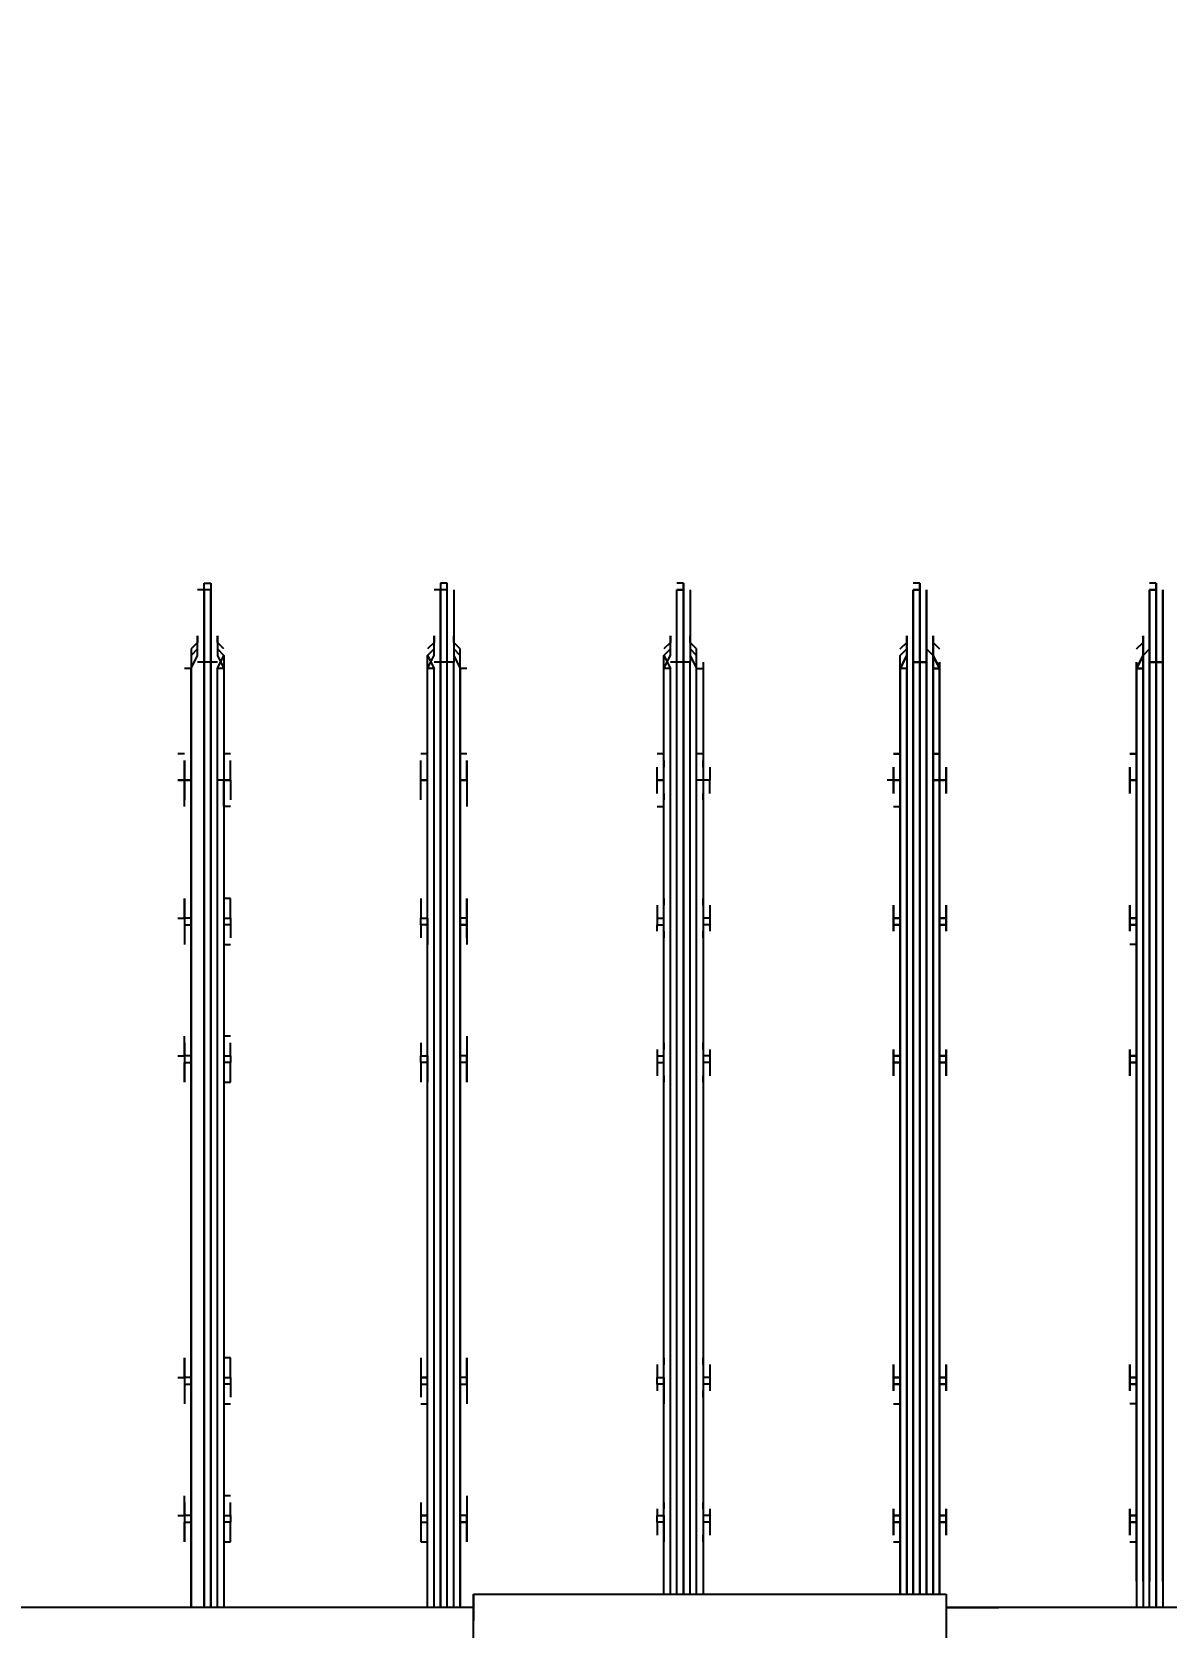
# Model space of a CAD drawing. Header units: metres. Extents: x 529751 to 530172, y 2673807 to 2674119.
# Drawn here: x 529985.702 to 529985.941, y 2673954.1431 to 2673954.4792 of the extents above; entities that cross this region are included whole.
import ezdxf

# ---------------------------------------------------------------- set-up
doc = ezdxf.new("R2010")
doc.units = ezdxf.units.M
doc.layers.add('IDT', color=7, linetype='Continuous')
doc.layers.add('MMS Block Numbering', color=7, linetype='Continuous')
doc.styles.add('Adani Regular', font='Adani Regular.ttf')

# ---------------------------------------------------------------- blocks, each defined once
blk = doc.blocks.new('IDT')
at = {"layer": 'IDT', "color": 0, "lineweight": 25}
for p, q in [((14.34065, 10.01299), (14.34065, 10.10843)), ((14.44023, 10.10843), (14.44023, 10.01299)), ((14.34065, 10.01299), (14.34065, 10.01852)), ((14.44023, 10.01299), (14.44023, 10.01852)), ((13.87591, 10.01575), (14.34065, 10.01575)), ((14.295, 9.81658), (14.295, 10.01575)), ((14.29639, 10.01575), (14.29639, 9.81658)), ((14.29639, 9.81658), (14.29639, 10.01575)), ((14.29777, 10.01575), (14.29777, 9.81658)), ((14.29915, 9.81796), (14.29915, 10.01575)), ((14.30054, 9.81796), (14.30054, 10.01575)), ((14.34065, 10.01575), (14.32958, 10.01575)), ((14.44023, 10.01299), (14.34065, 10.01299)), ((14.34203, 9.81796), (14.34203, 10.01299)), ((14.34203, 10.01299), (14.34203, 9.81796)), ((14.34341, 9.81796), (14.34341, 10.01299)), ((14.34341, 10.01299), (14.34341, 9.81796)), ((14.3448, 9.81658), (14.3448, 10.01299)), ((14.3448, 10.01299), (14.3448, 9.81658)), ((14.34618, 10.01299), (14.34618, 9.81658)), ((14.34618, 9.81658), (14.34618, 10.01299)), ((14.34618, 10.01299), (14.34618, 9.81658)), ((14.34618, 9.81658), (14.34618, 10.01299)), ((14.34756, 9.81658), (14.34756, 10.01299)), ((14.34756, 10.01299), (14.34756, 9.81658)), ((14.34895, 9.81796), (14.34895, 10.01299)), ((14.34895, 10.01299), (14.34895, 9.81796)), ((14.35033, 10.01299), (14.35033, 9.81796)), ((14.35033, 9.81796), (14.35033, 10.01299)), ((14.39182, 9.81796), (14.39182, 10.01299)), ((14.39321, 10.01299), (14.39321, 9.81796)), ((14.39459, 10.01299), (14.39459, 9.81658)), ((14.39597, 10.01299), (14.39597, 9.81658)), ((14.39597, 9.81658), (14.39597, 10.01299)), ((14.39736, 10.01299), (14.39736, 9.81658)), ((14.39874, 10.01299), (14.39874, 9.81796)), ((14.40012, 10.01299), (14.40012, 9.81796)), ((14.44023, 10.01575), (15.02116, 10.01575)), ((14.443, 9.81796), (14.443, 10.01575)), ((14.443, 10.01575), (14.443, 9.81796)), ((14.44438, 10.01575), (14.44438, 9.81658)), ((14.44577, 10.01575), (14.44577, 9.81658)), ((14.44715, 9.81658), (14.44715, 10.01575)), ((14.44715, 10.01575), (14.44715, 9.81658)), ((14.44853, 10.01575), (14.44853, 9.81796)), ((14.44992, 10.01575), (14.44992, 9.81796)), ((14.49279, 9.81796), (14.49279, 10.01575)), ((14.49418, 10.01575), (14.49418, 9.81796)), ((14.49556, 9.81658), (14.49556, 10.01575)), ((14.49556, 10.01575), (14.49556, 9.81658)), ((14.49694, 9.81658), (14.49694, 10.01575)), ((14.49694, 10.01575), (14.49694, 9.81658)), ((14.49971, 9.81796), (14.49971, 10.01575)), ((14.49971, 10.01575), (14.49971, 9.81796)), ((14.295, 10.01022), (14.295, 9.81658)), ((14.29639, 10.01022), (14.29639, 9.81658)), ((14.29639, 9.81658), (14.29639, 10.01022)), ((14.29777, 9.81658), (14.29777, 10.01022)), ((14.29915, 10.01022), (14.29915, 9.81796)), ((14.30054, 10.01022), (14.30054, 9.81796)), ((14.30192, 10.00192), (14.30054, 10.00192)), ((14.30054, 10.00192), (14.30054, 9.99777)), ((14.30054, 9.99639), (14.30054, 10.00192)), ((14.30054, 10.00192), (14.30054, 10.00054)), ((14.30054, 10.00054), (14.30054, 10.00192)), ((14.30192, 10.00054), (14.30192, 9.99777)), ((14.30192, 9.99777), (14.30192, 10.00054)), ((14.34065, 10.00054), (14.34065, 9.99777)), ((14.34065, 9.99777), (14.34065, 10.00054)), ((14.34203, 10.00054), (14.34203, 10.00192)), ((14.34203, 10.00192), (14.34203, 9.99777)), ((14.34203, 9.99777), (14.34203, 10.00192)), ((14.34203, 10.00192), (14.34203, 10.00054)), ((14.35171, 10.00192), (14.35033, 10.00192)), ((14.35033, 10.00192), (14.35033, 9.99777)), ((14.35033, 9.99639), (14.35033, 10.00192)), ((14.35033, 10.00192), (14.35033, 10.00054)), ((14.35033, 10.00054), (14.35033, 10.00192)), ((14.35171, 10.00054), (14.35171, 9.99777)), ((14.35171, 9.99777), (14.35171, 10.00054)), ((14.39044, 9.99777), (14.39044, 10.00054)), ((14.39182, 9.99777), (14.39182, 10.00192)), ((14.39182, 10.00192), (14.39182, 10.00054)), ((14.40012, 9.99777), (14.40012, 10.00192)), ((14.40012, 10.00192), (14.40012, 10.00054)), ((14.40151, 9.99777), (14.40151, 10.00054)), ((14.44162, 9.99777), (14.44162, 10.00192)), ((14.44162, 10.00192), (14.44162, 10.00054)), ((14.44162, 10.00054), (14.44162, 9.99777)), ((14.4513, 10.00192), (14.44992, 10.00192)), ((14.44992, 10.00192), (14.44992, 9.99777)), ((14.4513, 10.00054), (14.4513, 10.00192)), ((14.4513, 9.99777), (14.4513, 10.00054)), ((14.49279, 10.00192), (14.49141, 10.00192)), ((14.49141, 10.00192), (14.49141, 10.00054)), ((14.49141, 10.00054), (14.49141, 9.99777)), ((14.49279, 9.99639), (14.49279, 10.00192)), ((14.50109, 9.99777), (14.50109, 10.00192)), ((14.50109, 10.00192), (14.50109, 10.00054)), ((14.50109, 10.00054), (14.50109, 9.99777)), ((14.30054, 9.99777), (14.30054, 9.99639)), ((14.30192, 9.99777), (14.30054, 9.99777)), ((14.30054, 9.99777), (14.30192, 9.99777)), ((14.30192, 9.99639), (14.30054, 9.99639)), ((14.30054, 9.99639), (14.30054, 9.99224)), ((14.30054, 9.99224), (14.30054, 9.99639)), ((14.30054, 9.99639), (14.30192, 9.99639)), ((14.30054, 9.99639), (14.30192, 9.99639)), ((14.30192, 9.99639), (14.30054, 9.99639)), ((14.30192, 9.99639), (14.30192, 9.99777)), ((14.30192, 9.99777), (14.30192, 9.99639)), ((14.30192, 9.99639), (14.30192, 9.99501)), ((14.30192, 9.99501), (14.30192, 9.99639)), ((14.34203, 9.99777), (14.34065, 9.99777)), ((14.34065, 9.99777), (14.34065, 9.99639)), ((14.34065, 9.99639), (14.34065, 9.99777)), ((14.34065, 9.99777), (14.34203, 9.99777)), ((14.34203, 9.99639), (14.34065, 9.99639)), ((14.34065, 9.99639), (14.34065, 9.99501)), ((14.34065, 9.99501), (14.34065, 9.99639)), ((14.34065, 9.99639), (14.34203, 9.99639)), ((14.34203, 9.99639), (14.34203, 9.99777)), ((14.34203, 9.99777), (14.34203, 9.99639)), ((14.34203, 9.99639), (14.34203, 9.99224)), ((14.34203, 9.99224), (14.34203, 9.99639)), ((14.35033, 9.99777), (14.35033, 9.99639)), ((14.35171, 9.99777), (14.35033, 9.99777)), ((14.35033, 9.99777), (14.35171, 9.99777)), ((14.35171, 9.99639), (14.35033, 9.99639)), ((14.35033, 9.99639), (14.35033, 9.99224)), ((14.35033, 9.99224), (14.35033, 9.99639)), ((14.35033, 9.99639), (14.35171, 9.99639)), ((14.35033, 9.99639), (14.35171, 9.99639)), ((14.35171, 9.99639), (14.35033, 9.99639)), ((14.35171, 9.99639), (14.35171, 9.99777)), ((14.35171, 9.99777), (14.35171, 9.99639)), ((14.35171, 9.99639), (14.35171, 9.99501)), ((14.35171, 9.99501), (14.35171, 9.99639)), ((14.39044, 9.99639), (14.39044, 9.99777)), ((14.39044, 9.99777), (14.39182, 9.99777)), ((14.39044, 9.99501), (14.39044, 9.99639)), ((14.39044, 9.99639), (14.39182, 9.99639)), ((14.39182, 9.99639), (14.39182, 9.99777)), ((14.39182, 9.99224), (14.39182, 9.99639)), ((14.40012, 9.99777), (14.40151, 9.99777)), ((14.40012, 9.99639), (14.40012, 9.99777)), ((14.40151, 9.99639), (14.40012, 9.99639)), ((14.40012, 9.99639), (14.40012, 9.99224)), ((14.40151, 9.99639), (14.40012, 9.99639)), ((14.40151, 9.99777), (14.40151, 9.99639)), ((14.40151, 9.99501), (14.40151, 9.99639)), ((14.44162, 9.99639), (14.44162, 9.99777)), ((14.44162, 9.99777), (14.443, 9.99777)), ((14.443, 9.99777), (14.44162, 9.99777)), ((14.44162, 9.99777), (14.44162, 9.99639)), ((14.44162, 9.99224), (14.44162, 9.99639)), ((14.44162, 9.99639), (14.443, 9.99639)), ((14.44162, 9.99501), (14.44162, 9.99639)), ((14.44992, 9.99777), (14.44992, 9.99639)), ((14.4513, 9.99777), (14.44992, 9.99777)), ((14.4513, 9.99639), (14.44992, 9.99639)), ((14.44992, 9.99639), (14.44992, 9.99224)), ((14.44992, 9.99639), (14.4513, 9.99639)), ((14.4513, 9.99639), (14.4513, 9.99777)), ((14.4513, 9.99501), (14.4513, 9.99639)), ((14.49141, 9.99639), (14.49141, 9.99777)), ((14.49141, 9.99777), (14.49279, 9.99777)), ((14.49279, 9.99639), (14.49141, 9.99639)), ((14.49141, 9.99639), (14.49141, 9.99501)), ((14.49279, 9.99224), (14.49279, 9.99639)), ((14.50109, 9.99777), (14.49971, 9.99777)), ((14.49971, 9.99639), (14.50109, 9.99639)), ((14.50109, 9.99639), (14.50109, 9.99777)), ((14.50109, 9.99639), (14.50109, 9.99777)), ((14.50109, 9.99639), (14.50109, 9.99224)), ((14.50109, 9.99501), (14.50109, 9.99639)), ((14.50248, 9.99639), (14.50109, 9.99639)), ((14.30054, 9.99501), (14.30054, 9.99362)), ((14.30054, 9.99362), (14.30054, 9.99501)), ((14.34203, 9.99362), (14.34203, 9.99501)), ((14.34203, 9.99501), (14.34203, 9.99362)), ((14.35033, 9.99501), (14.35033, 9.99362)), ((14.35033, 9.99362), (14.35033, 9.99501)), ((14.39182, 9.99501), (14.39182, 9.99362)), ((14.40012, 9.99362), (14.40012, 9.99501)), ((14.44162, 9.99362), (14.44162, 9.99501)), ((14.4513, 9.99362), (14.4513, 9.99501)), ((14.49141, 9.99501), (14.49141, 9.99362)), ((14.50109, 9.99362), (14.50109, 9.99501)), ((14.49141, 9.99224), (14.49279, 9.99224)), ((14.30054, 9.96873), (14.30054, 9.97288)), ((14.30054, 9.97288), (14.30054, 9.96873)), ((14.30054, 9.97288), (14.30192, 9.97288)), ((14.34203, 9.96734), (14.34203, 9.97288)), ((14.34203, 9.97288), (14.34203, 9.96734)), ((14.35171, 9.97288), (14.35033, 9.97288)), ((14.35033, 9.97288), (14.35033, 9.96873)), ((14.35033, 9.96873), (14.35033, 9.97288)), ((14.39182, 9.96873), (14.39182, 9.97288)), ((14.40012, 9.96873), (14.40012, 9.97288)), ((14.44162, 9.96873), (14.44162, 9.97288)), ((14.4513, 9.97288), (14.44992, 9.97288)), ((14.44992, 9.97288), (14.44992, 9.96873)), ((14.49279, 9.97288), (14.49141, 9.97288)), ((14.49279, 9.96734), (14.49279, 9.97288)), ((14.50109, 9.96873), (14.50109, 9.97288)), ((14.30054, 9.97149), (14.30054, 9.97011)), ((14.30054, 9.97011), (14.30054, 9.97149)), ((14.30192, 9.97011), (14.30192, 9.96873)), ((14.30192, 9.96873), (14.30192, 9.97011)), ((14.34065, 9.97011), (14.34065, 9.96873)), ((14.34065, 9.96873), (14.34065, 9.97011)), ((14.34203, 9.97011), (14.34203, 9.97149)), ((14.34203, 9.97149), (14.34203, 9.97011)), ((14.35033, 9.97149), (14.35033, 9.97011)), ((14.35033, 9.97011), (14.35033, 9.97149)), ((14.35171, 9.97011), (14.35171, 9.96873)), ((14.35171, 9.96873), (14.35171, 9.97011)), ((14.39044, 9.96873), (14.39044, 9.97011)), ((14.39182, 9.97149), (14.39182, 9.97011)), ((14.40012, 9.97011), (14.40012, 9.97149)), ((14.40151, 9.96873), (14.40151, 9.97011)), ((14.44162, 9.97011), (14.44162, 9.97149)), ((14.44162, 9.96873), (14.44162, 9.97011)), ((14.4513, 9.97011), (14.4513, 9.97149)), ((14.4513, 9.96873), (14.4513, 9.97011)), ((14.49141, 9.97011), (14.49141, 9.97149)), ((14.49141, 9.96873), (14.49141, 9.97011)), ((14.50109, 9.97011), (14.50109, 9.97149)), ((14.50109, 9.96873), (14.50109, 9.97011)), ((14.30054, 9.96873), (14.30192, 9.96873)), ((14.30054, 9.96734), (14.30054, 9.96873)), ((14.30054, 9.96873), (14.30054, 9.96734)), ((14.30192, 9.96873), (14.30054, 9.96873)), ((14.30192, 9.96734), (14.30054, 9.96734)), ((14.30054, 9.96734), (14.30054, 9.96319)), ((14.30054, 9.96319), (14.30054, 9.96734)), ((14.30054, 9.96734), (14.30192, 9.96734)), ((14.30192, 9.96734), (14.30054, 9.96734)), ((14.30054, 9.96734), (14.30192, 9.96734)), ((14.30192, 9.96873), (14.30192, 9.96734)), ((14.30192, 9.96734), (14.30192, 9.96873)), ((14.30192, 9.96734), (14.30192, 9.96458)), ((14.30192, 9.96458), (14.30192, 9.96734)), ((14.34203, 9.96873), (14.34065, 9.96873)), ((14.34065, 9.96873), (14.34065, 9.96734)), ((14.34065, 9.96734), (14.34065, 9.96873)), ((14.34065, 9.96873), (14.34203, 9.96873)), ((14.34203, 9.96734), (14.34065, 9.96734)), ((14.34065, 9.96734), (14.34065, 9.96458)), ((14.34065, 9.96458), (14.34065, 9.96734)), ((14.34065, 9.96734), (14.34203, 9.96734)), ((14.34203, 9.96734), (14.34203, 9.96319)), ((14.34203, 9.96319), (14.34203, 9.96734)), ((14.35033, 9.96873), (14.35033, 9.96734)), ((14.35171, 9.96873), (14.35033, 9.96873)), ((14.35033, 9.96734), (14.35033, 9.96873)), ((14.35033, 9.96873), (14.35171, 9.96873)), ((14.35033, 9.96319), (14.35033, 9.96734)), ((14.35033, 9.96734), (14.35171, 9.96734)), ((14.35171, 9.96734), (14.35033, 9.96734)), ((14.35033, 9.96734), (14.35033, 9.96319)), ((14.35033, 9.96734), (14.35171, 9.96734)), ((14.35171, 9.96734), (14.35171, 9.96873)), ((14.35171, 9.96873), (14.35171, 9.96734)), ((14.35171, 9.96734), (14.35171, 9.96458)), ((14.35171, 9.96458), (14.35171, 9.96734)), ((14.39044, 9.96734), (14.39044, 9.96873)), ((14.39044, 9.96873), (14.39182, 9.96873)), ((14.39044, 9.96458), (14.39044, 9.96734)), ((14.39044, 9.96734), (14.39182, 9.96734)), ((14.39182, 9.96734), (14.39182, 9.96873)), ((14.39182, 9.96319), (14.39182, 9.96734)), ((14.40012, 9.96873), (14.40151, 9.96873)), ((14.40012, 9.96734), (14.40012, 9.96873)), ((14.40151, 9.96734), (14.40012, 9.96734)), ((14.40012, 9.96734), (14.40012, 9.96319)), ((14.40151, 9.96734), (14.40012, 9.96734)), ((14.40151, 9.96873), (14.40151, 9.96734)), ((14.40151, 9.96458), (14.40151, 9.96734)), ((14.443, 9.96873), (14.44162, 9.96873)), ((14.44162, 9.96873), (14.44162, 9.96734)), ((14.44162, 9.96734), (14.44162, 9.96873)), ((14.44162, 9.96734), (14.44162, 9.96458)), ((14.44162, 9.96319), (14.44162, 9.96734)), ((14.44162, 9.96734), (14.443, 9.96734)), ((14.44992, 9.96873), (14.44992, 9.96734)), ((14.4513, 9.96873), (14.44992, 9.96873)), ((14.4513, 9.96734), (14.44992, 9.96734)), ((14.44992, 9.96734), (14.44992, 9.96319)), ((14.44992, 9.96734), (14.4513, 9.96734)), ((14.4513, 9.96734), (14.4513, 9.96873)), ((14.4513, 9.96458), (14.4513, 9.96734)), ((14.49141, 9.96734), (14.49141, 9.96873)), ((14.49141, 9.96873), (14.49279, 9.96873)), ((14.49279, 9.96734), (14.49141, 9.96734)), ((14.49141, 9.96734), (14.49141, 9.96458)), ((14.49279, 9.96319), (14.49279, 9.96734)), ((14.50109, 9.96873), (14.49971, 9.96873)), ((14.49971, 9.96734), (14.50109, 9.96734)), ((14.50109, 9.96734), (14.50109, 9.96873)), ((14.50109, 9.96734), (14.50109, 9.96873)), ((14.50109, 9.96458), (14.50109, 9.96734)), ((14.50109, 9.96734), (14.50109, 9.96319)), ((14.50248, 9.96734), (14.50109, 9.96734)), ((14.30054, 9.96319), (14.30054, 9.96458)), ((14.30054, 9.96458), (14.30054, 9.96319)), ((14.34203, 9.96319), (14.34203, 9.96458)), ((14.34203, 9.96458), (14.34203, 9.96319)), ((14.35033, 9.96319), (14.35033, 9.96458)), ((14.35033, 9.96458), (14.35033, 9.96319)), ((14.39182, 9.96458), (14.39182, 9.96319)), ((14.40012, 9.96319), (14.40012, 9.96458)), ((14.44162, 9.96458), (14.44162, 9.96319)), ((14.4513, 9.96319), (14.4513, 9.96458)), ((14.49141, 9.96458), (14.49141, 9.96319)), ((14.49141, 9.96319), (14.49279, 9.96319)), ((14.50109, 9.96319), (14.50109, 9.96458)), ((14.30054, 9.9051), (14.30054, 9.90095)), ((14.30054, 9.90095), (14.30054, 9.9051)), ((14.30054, 9.9051), (14.30054, 9.90372)), ((14.30054, 9.90372), (14.30054, 9.9051)), ((14.34203, 9.90372), (14.34203, 9.9051)), ((14.34203, 9.9051), (14.34203, 9.90372)), ((14.34203, 9.90095), (14.34203, 9.9051)), ((14.34203, 9.9051), (14.34203, 9.89957)), ((14.35033, 9.90095), (14.35033, 9.9051)), ((14.35033, 9.9051), (14.35033, 9.90372)), ((14.35033, 9.90372), (14.35033, 9.9051)), ((14.35033, 9.9051), (14.35033, 9.90095)), ((14.39182, 9.90095), (14.39182, 9.9051)), ((14.39182, 9.9051), (14.39182, 9.90372)), ((14.40012, 9.90372), (14.40012, 9.9051)), ((14.40012, 9.9051), (14.40012, 9.90095)), ((14.44162, 9.90095), (14.44162, 9.9051)), ((14.44162, 9.9051), (14.44162, 9.90372)), ((14.44992, 9.90095), (14.44992, 9.9051)), ((14.4513, 9.90372), (14.4513, 9.9051)), ((14.49279, 9.9051), (14.49141, 9.9051)), ((14.49141, 9.9051), (14.49141, 9.90372)), ((14.49279, 9.90095), (14.49279, 9.9051)), ((14.50109, 9.90095), (14.50109, 9.9051)), ((14.50109, 9.9051), (14.50109, 9.90372)), ((14.30192, 9.90372), (14.30192, 9.90095)), ((14.30192, 9.90095), (14.30192, 9.90372)), ((14.34065, 9.90372), (14.34065, 9.90095)), ((14.34065, 9.90095), (14.34065, 9.90372)), ((14.35171, 9.90095), (14.35171, 9.90372)), ((14.35171, 9.90372), (14.35171, 9.90095)), ((14.39044, 9.90095), (14.39044, 9.90372)), ((14.40151, 9.90095), (14.40151, 9.90372)), ((14.44162, 9.90372), (14.44162, 9.89957)), ((14.4513, 9.90095), (14.4513, 9.90372)), ((14.49141, 9.90372), (14.49141, 9.90095)), ((14.50109, 9.90372), (14.50109, 9.90095)), ((14.30054, 9.90095), (14.30054, 9.89957)), ((14.30054, 9.89957), (14.30054, 9.90095)), ((14.30192, 9.90095), (14.30054, 9.90095)), ((14.30054, 9.90095), (14.30192, 9.90095)), ((14.30054, 9.89957), (14.30192, 9.89957)), ((14.30192, 9.89957), (14.30054, 9.89957)), ((14.30054, 9.89957), (14.30054, 9.89542)), ((14.30054, 9.89542), (14.30054, 9.89957)), ((14.30054, 9.89957), (14.30192, 9.89957)), ((14.30192, 9.89957), (14.30192, 9.90095)), ((14.30192, 9.90095), (14.30192, 9.89957)), ((14.30192, 9.89957), (14.30192, 9.89819)), ((14.30192, 9.89819), (14.30192, 9.89957)), ((14.34203, 9.90095), (14.34065, 9.90095)), ((14.34065, 9.90095), (14.34065, 9.89957)), ((14.34065, 9.89957), (14.34065, 9.90095)), ((14.34065, 9.90095), (14.34203, 9.90095)), ((14.34203, 9.89957), (14.34065, 9.89957)), ((14.34065, 9.89957), (14.34065, 9.89819)), ((14.34065, 9.89819), (14.34065, 9.89957)), ((14.34065, 9.89957), (14.34203, 9.89957)), ((14.34203, 9.89957), (14.34203, 9.90095)), ((14.34203, 9.89957), (14.34203, 9.89542)), ((14.34203, 9.89542), (14.34203, 9.89957)), ((14.35171, 9.90095), (14.35033, 9.90095)), ((14.35033, 9.90095), (14.35033, 9.89957)), ((14.35033, 9.89957), (14.35033, 9.90095)), ((14.35033, 9.90095), (14.35171, 9.90095)), ((14.35033, 9.89542), (14.35033, 9.89957)), ((14.35033, 9.89957), (14.35171, 9.89957)), ((14.35171, 9.89957), (14.35033, 9.89957)), ((14.35033, 9.89957), (14.35033, 9.89542)), ((14.35033, 9.89957), (14.35171, 9.89957)), ((14.35171, 9.89957), (14.35171, 9.90095)), ((14.35171, 9.90095), (14.35171, 9.89957)), ((14.35171, 9.89957), (14.35171, 9.89819)), ((14.35171, 9.89819), (14.35171, 9.89957)), ((14.39044, 9.89957), (14.39044, 9.90095)), ((14.39044, 9.90095), (14.39182, 9.90095)), ((14.39044, 9.89819), (14.39044, 9.89957)), ((14.39044, 9.89957), (14.39182, 9.89957)), ((14.39182, 9.89957), (14.39182, 9.90095)), ((14.39182, 9.89542), (14.39182, 9.89957)), ((14.40012, 9.90095), (14.40012, 9.89957)), ((14.40151, 9.90095), (14.40012, 9.90095)), ((14.40012, 9.89957), (14.40012, 9.89542)), ((14.40151, 9.89957), (14.40012, 9.89957)), ((14.40151, 9.89957), (14.40151, 9.90095)), ((14.40151, 9.89819), (14.40151, 9.89957)), ((14.44162, 9.89957), (14.44162, 9.90095)), ((14.44162, 9.90095), (14.443, 9.90095)), ((14.44162, 9.89542), (14.44162, 9.89957)), ((14.44162, 9.89957), (14.443, 9.89957)), ((14.44162, 9.89819), (14.44162, 9.89957)), ((14.44992, 9.89957), (14.44992, 9.90095)), ((14.44992, 9.90095), (14.4513, 9.90095)), ((14.4513, 9.89957), (14.44992, 9.89957)), ((14.44992, 9.89957), (14.44992, 9.89542)), ((14.4513, 9.89957), (14.44992, 9.89957)), ((14.4513, 9.90095), (14.4513, 9.89957)), ((14.4513, 9.89819), (14.4513, 9.89957)), ((14.49141, 9.89957), (14.49141, 9.90095)), ((14.49141, 9.90095), (14.49279, 9.90095)), ((14.49279, 9.89957), (14.49141, 9.89957)), ((14.49141, 9.89957), (14.49141, 9.89819)), ((14.49279, 9.89542), (14.49279, 9.90095)), ((14.50109, 9.90095), (14.49971, 9.90095)), ((14.49971, 9.89957), (14.50109, 9.89957)), ((14.50109, 9.89957), (14.50109, 9.90095)), ((14.50109, 9.89957), (14.50109, 9.90095)), ((14.50109, 9.89957), (14.50109, 9.89542)), ((14.50109, 9.89819), (14.50109, 9.89957)), ((14.50248, 9.89957), (14.50109, 9.89957)), ((14.30054, 9.89819), (14.30054, 9.8968)), ((14.30054, 9.8968), (14.30054, 9.89819)), ((14.34203, 9.8968), (14.34203, 9.89819)), ((14.34203, 9.89819), (14.34203, 9.8968)), ((14.35033, 9.89819), (14.35033, 9.8968)), ((14.35033, 9.8968), (14.35033, 9.89819)), ((14.39182, 9.89819), (14.39182, 9.8968)), ((14.40012, 9.8968), (14.40012, 9.89819)), ((14.44162, 9.8968), (14.44162, 9.89819)), ((14.4513, 9.8968), (14.4513, 9.89819)), ((14.49141, 9.89819), (14.49141, 9.8968)), ((14.49141, 9.89542), (14.49279, 9.89542)), ((14.50109, 9.8968), (14.50109, 9.89819)), ((14.30054, 9.87606), (14.30054, 9.87191)), ((14.30054, 9.87191), (14.30054, 9.87606)), ((14.30054, 9.87606), (14.30192, 9.87606)), ((14.34203, 9.87191), (14.34203, 9.87606)), ((14.34203, 9.87606), (14.34203, 9.87052)), ((14.35033, 9.87052), (14.35033, 9.87606)), ((14.35033, 9.87606), (14.35033, 9.87191)), ((14.39182, 9.87191), (14.39182, 9.87606)), ((14.40012, 9.87606), (14.40012, 9.87191)), ((14.44162, 9.87191), (14.44162, 9.87606)), ((14.44992, 9.87052), (14.44992, 9.87606)), ((14.49279, 9.87606), (14.49141, 9.87606)), ((14.49279, 9.87191), (14.49279, 9.87606)), ((14.50109, 9.87191), (14.50109, 9.87606)), ((14.30054, 9.87467), (14.30054, 9.87329)), ((14.30054, 9.87329), (14.30054, 9.87467)), ((14.30054, 9.87191), (14.30192, 9.87191)), ((14.30054, 9.87052), (14.30054, 9.87191)), ((14.30192, 9.87191), (14.30054, 9.87191)), ((14.30054, 9.87191), (14.30054, 9.87052)), ((14.30192, 9.87191), (14.30192, 9.87329)), ((14.30192, 9.87329), (14.30192, 9.87191)), ((14.30192, 9.87191), (14.30192, 9.87052)), ((14.30192, 9.87052), (14.30192, 9.87191)), ((14.34065, 9.87329), (14.34065, 9.87191)), ((14.34065, 9.87191), (14.34065, 9.87329)), ((14.34203, 9.87191), (14.34065, 9.87191)), ((14.34065, 9.87191), (14.34065, 9.87052)), ((14.34065, 9.87052), (14.34065, 9.87191)), ((14.34065, 9.87191), (14.34203, 9.87191)), ((14.34203, 9.87329), (14.34203, 9.87467)), ((14.34203, 9.87467), (14.34203, 9.87329)), ((14.34203, 9.87052), (14.34203, 9.87191)), ((14.35033, 9.87467), (14.35033, 9.87329)), ((14.35033, 9.87329), (14.35033, 9.87467)), ((14.35033, 9.87191), (14.35033, 9.87052)), ((14.35171, 9.87191), (14.35033, 9.87191)), ((14.35033, 9.87191), (14.35171, 9.87191)), ((14.35171, 9.87191), (14.35171, 9.87329)), ((14.35171, 9.87329), (14.35171, 9.87191)), ((14.35171, 9.87052), (14.35171, 9.87191)), ((14.35171, 9.87191), (14.35171, 9.87052)), ((14.39044, 9.87191), (14.39044, 9.87329)), ((14.39044, 9.87052), (14.39044, 9.87191)), ((14.39044, 9.87191), (14.39182, 9.87191)), ((14.39182, 9.87467), (14.39182, 9.87329)), ((14.39182, 9.87052), (14.39182, 9.87191)), ((14.40012, 9.87329), (14.40012, 9.87467)), ((14.40012, 9.87191), (14.40012, 9.87052)), ((14.40151, 9.87191), (14.40012, 9.87191)), ((14.40151, 9.87329), (14.40151, 9.87191)), ((14.40151, 9.87052), (14.40151, 9.87191)), ((14.44162, 9.87467), (14.44162, 9.87329)), ((14.44162, 9.87329), (14.44162, 9.87191)), ((14.44162, 9.87052), (14.44162, 9.87191)), ((14.44162, 9.87191), (14.443, 9.87191)), ((14.443, 9.87191), (14.44162, 9.87191)), ((14.44162, 9.87191), (14.44162, 9.87052)), ((14.44992, 9.87191), (14.4513, 9.87191)), ((14.4513, 9.87329), (14.4513, 9.87467)), ((14.4513, 9.87191), (14.4513, 9.87329)), ((14.4513, 9.87191), (14.4513, 9.87052)), ((14.49141, 9.87329), (14.49141, 9.87467)), ((14.49141, 9.87191), (14.49141, 9.87329)), ((14.49141, 9.87052), (14.49141, 9.87191)), ((14.49141, 9.87191), (14.49279, 9.87191)), ((14.49279, 9.87052), (14.49279, 9.87191)), ((14.50109, 9.87191), (14.49971, 9.87191)), ((14.50109, 9.87329), (14.50109, 9.87467)), ((14.50109, 9.87191), (14.50109, 9.87329)), ((14.50109, 9.87052), (14.50109, 9.87191)), ((14.50109, 9.87052), (14.50109, 9.87191)), ((14.30192, 9.87052), (14.30054, 9.87052)), ((14.30054, 9.86637), (14.30054, 9.87052)), ((14.30054, 9.87052), (14.30192, 9.87052)), ((14.30054, 9.87052), (14.30192, 9.87052)), ((14.30192, 9.87052), (14.30054, 9.87052)), ((14.30054, 9.87052), (14.30054, 9.86637)), ((14.30192, 9.87052), (14.30192, 9.86776)), ((14.30192, 9.86776), (14.30192, 9.87052)), ((14.34203, 9.87052), (14.34065, 9.87052)), ((14.34065, 9.87052), (14.34065, 9.86776)), ((14.34065, 9.86776), (14.34065, 9.87052)), ((14.34065, 9.87052), (14.34203, 9.87052)), ((14.34203, 9.87052), (14.34203, 9.86637)), ((14.34203, 9.86637), (14.34203, 9.87052)), ((14.35033, 9.87052), (14.35033, 9.86637)), ((14.35033, 9.86637), (14.35033, 9.87052)), ((14.35033, 9.87052), (14.35171, 9.87052)), ((14.35171, 9.87052), (14.35033, 9.87052)), ((14.35033, 9.87052), (14.35171, 9.87052)), ((14.35171, 9.87052), (14.35171, 9.86776)), ((14.35171, 9.86776), (14.35171, 9.87052)), ((14.39044, 9.86776), (14.39044, 9.87052)), ((14.39044, 9.87052), (14.39182, 9.87052)), ((14.39182, 9.86637), (14.39182, 9.87052)), ((14.40012, 9.87052), (14.40012, 9.86637)), ((14.40151, 9.87052), (14.40012, 9.87052)), ((14.40151, 9.86776), (14.40151, 9.87052)), ((14.44162, 9.87052), (14.44162, 9.86776)), ((14.44162, 9.86637), (14.44162, 9.87052)), ((14.44162, 9.87052), (14.443, 9.87052)), ((14.4513, 9.87052), (14.44992, 9.87052)), ((14.44992, 9.87052), (14.44992, 9.86637)), ((14.4513, 9.87052), (14.44992, 9.87052)), ((14.4513, 9.86776), (14.4513, 9.87052)), ((14.49279, 9.87052), (14.49141, 9.87052)), ((14.49141, 9.87052), (14.49141, 9.86776)), ((14.49279, 9.86637), (14.49279, 9.87052)), ((14.49971, 9.87052), (14.50109, 9.87052)), ((14.50109, 9.87052), (14.50109, 9.86637)), ((14.50109, 9.86776), (14.50109, 9.87052)), ((14.50248, 9.87052), (14.50109, 9.87052)), ((14.30054, 9.86776), (14.30054, 9.86637)), ((14.30054, 9.86637), (14.30054, 9.86776)), ((14.34203, 9.86637), (14.34203, 9.86776)), ((14.34203, 9.86776), (14.34203, 9.86637)), ((14.35033, 9.86637), (14.35033, 9.86776)), ((14.35033, 9.86776), (14.35033, 9.86637)), ((14.39182, 9.86776), (14.39182, 9.86637)), ((14.40012, 9.86637), (14.40012, 9.86776)), ((14.44162, 9.86776), (14.44162, 9.86637)), ((14.4513, 9.86637), (14.4513, 9.86776)), ((14.49141, 9.86776), (14.49141, 9.86637)), ((14.49141, 9.86637), (14.49279, 9.86637)), ((14.50109, 9.86637), (14.50109, 9.86776)), ((14.30054, 9.84148), (14.30054, 9.84701)), ((14.30054, 9.84701), (14.30054, 9.84148)), ((14.30054, 9.84563), (14.30054, 9.84424)), ((14.30054, 9.84424), (14.30054, 9.84563)), ((14.34203, 9.84148), (14.34203, 9.84701)), ((14.34203, 9.84701), (14.34203, 9.83733)), ((14.34203, 9.84424), (14.34203, 9.84563)), ((14.34203, 9.84563), (14.34203, 9.84424)), ((14.35171, 9.84701), (14.35033, 9.84701)), ((14.35033, 9.84701), (14.35033, 9.84148)), ((14.35033, 9.84701), (14.35033, 9.84148)), ((14.35033, 9.84563), (14.35033, 9.84424)), ((14.35033, 9.84424), (14.35033, 9.84563)), ((14.39182, 9.84148), (14.39182, 9.84701)), ((14.39182, 9.84563), (14.39182, 9.84424)), ((14.40151, 9.84701), (14.40012, 9.84701)), ((14.40012, 9.84701), (14.40012, 9.84148)), ((14.40012, 9.84424), (14.40012, 9.84563)), ((14.44162, 9.84148), (14.44162, 9.84701)), ((14.44162, 9.84424), (14.44162, 9.84563)), ((14.44992, 9.84701), (14.44992, 9.84148)), ((14.4513, 9.84563), (14.4513, 9.84424)), ((14.49141, 9.84701), (14.49279, 9.84701)), ((14.49141, 9.84424), (14.49141, 9.84563)), ((14.49279, 9.84701), (14.49279, 9.84148)), ((14.50109, 9.84701), (14.50109, 9.84148)), ((14.50109, 9.84424), (14.50109, 9.84563)), ((14.30054, 9.83733), (14.30054, 9.84148)), ((14.30054, 9.84148), (14.30192, 9.84148)), ((14.30192, 9.84148), (14.30054, 9.84148)), ((14.30054, 9.84148), (14.30054, 9.83733)), ((14.30192, 9.84148), (14.30054, 9.84148)), ((14.30054, 9.84148), (14.30192, 9.84148)), ((14.30054, 9.84148), (14.30192, 9.84148)), ((14.30192, 9.84148), (14.30054, 9.84148)), ((14.30054, 9.84148), (14.30192, 9.84148)), ((14.30192, 9.84148), (14.30192, 9.84424)), ((14.30192, 9.84424), (14.30192, 9.84148)), ((14.30192, 9.83871), (14.30192, 9.84148)), ((14.30192, 9.84148), (14.30192, 9.83871)), ((14.34065, 9.84424), (14.34065, 9.84148)), ((14.34065, 9.84148), (14.34065, 9.84424)), ((14.34065, 9.84148), (14.34203, 9.84148)), ((14.34203, 9.84148), (14.34065, 9.84148)), ((14.34065, 9.84148), (14.34065, 9.83871)), ((14.34065, 9.83871), (14.34065, 9.84148)), ((14.34065, 9.84148), (14.34203, 9.84148)), ((14.34203, 9.84148), (14.34065, 9.84148)), ((14.34203, 9.84148), (14.34341, 9.84148)), ((14.34341, 9.84148), (14.34203, 9.84148)), ((14.34203, 9.83733), (14.34203, 9.84148)), ((14.35033, 9.84148), (14.35171, 9.84148)), ((14.35171, 9.84148), (14.35033, 9.84148)), ((14.35033, 9.84148), (14.35171, 9.84148)), ((14.35171, 9.84148), (14.35033, 9.84148)), ((14.35033, 9.84148), (14.35171, 9.84148)), ((14.35171, 9.84148), (14.35033, 9.84148)), ((14.35033, 9.84148), (14.35033, 9.83733)), ((14.35033, 9.83733), (14.35033, 9.84148)), ((14.35033, 9.84148), (14.35171, 9.84148)), ((14.35033, 9.84148), (14.35171, 9.84148)), ((14.35171, 9.84148), (14.35171, 9.84424)), ((14.35171, 9.84424), (14.35171, 9.84148)), ((14.35171, 9.84148), (14.35171, 9.83871)), ((14.35171, 9.83871), (14.35171, 9.84148)), ((14.35171, 9.84148), (14.35309, 9.84148)), ((14.39044, 9.84424), (14.39044, 9.84148)), ((14.39044, 9.83871), (14.39044, 9.84148)), ((14.39044, 9.84148), (14.39182, 9.84148)), ((14.39044, 9.84148), (14.39182, 9.84148)), ((14.39182, 9.83733), (14.39182, 9.84148)), ((14.39182, 9.84148), (14.39321, 9.84148)), ((14.40012, 9.84148), (14.40012, 9.83733)), ((14.40151, 9.84148), (14.40012, 9.84148)), ((14.40012, 9.84148), (14.40151, 9.84148)), ((14.40151, 9.84148), (14.40012, 9.84148)), ((14.40012, 9.84148), (14.40151, 9.84148)), ((14.40151, 9.84424), (14.40151, 9.84148)), ((14.40151, 9.84148), (14.40151, 9.83871)), ((14.44162, 9.84148), (14.44162, 9.84424)), ((14.443, 9.84148), (14.44162, 9.84148)), ((14.44162, 9.84148), (14.44162, 9.83871)), ((14.44162, 9.83733), (14.44162, 9.84148)), ((14.44162, 9.84148), (14.443, 9.84148)), ((14.443, 9.84148), (14.44162, 9.84148)), ((14.44992, 9.84148), (14.4513, 9.84148)), ((14.4513, 9.84148), (14.44992, 9.84148)), ((14.44992, 9.84148), (14.44992, 9.83733)), ((14.4513, 9.84148), (14.44992, 9.84148)), ((14.44992, 9.84148), (14.4513, 9.84148)), ((14.4513, 9.84424), (14.4513, 9.84148)), ((14.4513, 9.84148), (14.4513, 9.83871)), ((14.49141, 9.84148), (14.49141, 9.84424)), ((14.49279, 9.84148), (14.49141, 9.84148)), ((14.49141, 9.84148), (14.49141, 9.83871)), ((14.49279, 9.84148), (14.49141, 9.84148)), ((14.49141, 9.84148), (14.49279, 9.84148)), ((14.49279, 9.83733), (14.49279, 9.84148)), ((14.49279, 9.84148), (14.49418, 9.84148)), ((14.50109, 9.84148), (14.49971, 9.84148)), ((14.49971, 9.84148), (14.50109, 9.84148)), ((14.50109, 9.84148), (14.50109, 9.84424)), ((14.50109, 9.84148), (14.50248, 9.84148)), ((14.50248, 9.84148), (14.50109, 9.84148)), ((14.50109, 9.84148), (14.50109, 9.83871)), ((14.50109, 9.83733), (14.50109, 9.84148)), ((14.30054, 9.83871), (14.30054, 9.83733)), ((14.30054, 9.83733), (14.30054, 9.83871)), ((14.34203, 9.83733), (14.34203, 9.83871)), ((14.34203, 9.83871), (14.34203, 9.83733)), ((14.35033, 9.83871), (14.35033, 9.83733)), ((14.35033, 9.83733), (14.35033, 9.83871)), ((14.39182, 9.83871), (14.39182, 9.83733)), ((14.40012, 9.83733), (14.40012, 9.83871)), ((14.44162, 9.83871), (14.44162, 9.83733)), ((14.4513, 9.83871), (14.4513, 9.83733)), ((14.49141, 9.83871), (14.49141, 9.83733)), ((14.50109, 9.83871), (14.50109, 9.83733)), ((14.30192, 9.83594), (14.30054, 9.83594)), ((14.30054, 9.83594), (14.30192, 9.83594)), ((14.34341, 9.83594), (14.34203, 9.83594)), ((14.34203, 9.83594), (14.34341, 9.83594)), ((14.35171, 9.83594), (14.35033, 9.83594)), ((14.35033, 9.83594), (14.35171, 9.83594)), ((14.39182, 9.83594), (14.39321, 9.83594)), ((14.40012, 9.83594), (14.40151, 9.83594)), ((14.44162, 9.83594), (14.443, 9.83594)), ((14.44992, 9.83594), (14.4513, 9.83594)), ((14.49141, 9.83594), (14.49279, 9.83594)), ((14.50109, 9.83594), (14.50248, 9.83594)), ((14.30054, 9.81796), (14.29915, 9.8152)), ((14.29915, 9.8152), (14.30054, 9.81796)), ((14.29915, 9.81381), (14.29915, 9.81796)), ((14.29915, 9.81796), (14.30054, 9.81796)), ((14.30054, 9.81796), (14.29915, 9.81796)), ((14.29915, 9.81796), (14.29915, 9.81381)), ((14.30054, 9.81796), (14.30054, 9.81658)), ((14.30054, 9.81658), (14.30054, 9.81796)), ((14.34341, 9.81796), (14.34203, 9.81796)), ((14.34203, 9.81796), (14.34341, 9.8152)), ((14.34341, 9.8152), (14.34203, 9.81796)), ((14.34203, 9.81796), (14.34341, 9.81796)), ((14.34203, 9.81796), (14.34203, 9.81658)), ((14.34203, 9.81658), (14.34203, 9.81796)), ((14.34341, 9.81796), (14.34341, 9.81381)), ((14.34341, 9.81381), (14.34341, 9.81796)), ((14.35033, 9.81796), (14.34895, 9.8152)), ((14.34895, 9.8152), (14.35033, 9.81796)), ((14.34895, 9.81381), (14.34895, 9.81796)), ((14.34895, 9.81796), (14.35033, 9.81796)), ((14.34895, 9.81381), (14.34895, 9.81796)), ((14.34895, 9.81796), (14.35033, 9.81796)), ((14.35033, 9.81796), (14.35033, 9.81658)), ((14.35033, 9.81796), (14.35033, 9.81658)), ((14.39321, 9.81796), (14.39182, 9.81796)), ((14.39182, 9.81658), (14.39182, 9.81796)), ((14.39321, 9.81796), (14.39321, 9.81381)), ((14.39459, 9.8152), (14.39321, 9.81796)), ((14.40012, 9.81796), (14.39874, 9.8152)), ((14.40012, 9.8152), (14.39874, 9.81796)), ((14.39874, 9.81796), (14.40012, 9.81796)), ((14.40012, 9.81796), (14.40012, 9.81658)), ((14.44162, 9.81796), (14.443, 9.81796)), ((14.443, 9.81796), (14.443, 9.81381)), ((14.44438, 9.8152), (14.443, 9.81796)), ((14.443, 9.81796), (14.443, 9.81658)), ((14.44992, 9.81796), (14.44853, 9.8152)), ((14.44992, 9.8152), (14.44853, 9.81796)), ((14.44853, 9.81796), (14.44992, 9.81796)), ((14.44992, 9.81796), (14.44992, 9.81658)), ((14.49418, 9.8152), (14.49279, 9.81796)), ((14.49279, 9.81796), (14.49418, 9.81796)), ((14.49418, 9.81796), (14.49279, 9.8152)), ((14.49279, 9.81658), (14.49279, 9.81796)), ((14.49971, 9.81796), (14.49833, 9.8152)), ((14.49971, 9.81658), (14.49971, 9.81796)), ((14.49971, 9.81381), (14.49971, 9.81796)), ((14.49971, 9.81796), (14.50109, 9.81796)), ((14.295, 9.81658), (14.29639, 9.81658)), ((14.295, 9.81658), (14.295, 9.80137)), ((14.295, 9.80137), (14.295, 9.81658)), ((14.29639, 9.81658), (14.295, 9.81658)), ((14.29639, 9.81658), (14.29777, 9.81658)), ((14.29777, 9.81658), (14.29639, 9.81658)), ((14.29639, 9.81658), (14.29639, 9.79998)), ((14.29639, 9.79998), (14.29639, 9.81658)), ((14.29639, 9.81658), (14.29777, 9.81658)), ((14.29777, 9.81658), (14.29639, 9.81658)), ((14.29639, 9.79998), (14.29639, 9.81658)), ((14.29639, 9.81658), (14.29639, 9.79998)), ((14.29777, 9.81658), (14.29777, 9.80137)), ((14.29777, 9.80137), (14.29777, 9.81658)), ((14.29915, 9.8152), (14.29777, 9.81381)), ((14.29777, 9.81381), (14.29915, 9.8152)), ((14.29915, 9.81658), (14.29915, 9.8152)), ((14.29915, 9.8152), (14.29915, 9.81658)), ((14.29915, 9.8152), (14.29915, 9.81105)), ((14.29915, 9.81105), (14.29915, 9.8152)), ((14.34341, 9.8152), (14.34341, 9.81658)), ((14.34341, 9.81658), (14.34341, 9.8152)), ((14.34341, 9.8152), (14.34341, 9.81105)), ((14.34341, 9.81105), (14.34341, 9.8152)), ((14.3448, 9.81381), (14.34341, 9.8152)), ((14.34341, 9.8152), (14.3448, 9.81381)), ((14.3448, 9.81658), (14.3448, 9.80137)), ((14.3448, 9.80137), (14.3448, 9.81658)), ((14.3448, 9.81658), (14.34618, 9.81658)), ((14.34618, 9.81658), (14.3448, 9.81658)), ((14.34756, 9.81658), (14.34618, 9.81658)), ((14.34618, 9.81658), (14.34756, 9.81658)), ((14.34618, 9.79998), (14.34618, 9.81658)), ((14.34618, 9.81658), (14.34618, 9.79998)), ((14.34618, 9.81658), (14.34756, 9.81658)), ((14.34618, 9.81658), (14.34756, 9.81658)), ((14.34618, 9.81658), (14.34618, 9.79998)), ((14.34618, 9.79998), (14.34618, 9.81658)), ((14.34756, 9.80137), (14.34756, 9.81658)), ((14.34756, 9.81658), (14.34756, 9.80137)), ((14.34895, 9.8152), (14.34895, 9.81105)), ((14.34895, 9.81105), (14.34895, 9.8152)), ((14.35033, 9.8152), (14.34895, 9.81381)), ((14.35033, 9.8152), (14.34895, 9.81381)), ((14.35033, 9.81658), (14.35033, 9.8152)), ((14.35033, 9.81658), (14.35033, 9.8152)), ((14.39321, 9.81658), (14.39321, 9.8152)), ((14.39321, 9.8152), (14.39459, 9.81381)), ((14.39459, 9.81658), (14.39597, 9.81658)), ((14.39459, 9.80137), (14.39459, 9.81658)), ((14.39459, 9.81105), (14.39459, 9.8152)), ((14.39597, 9.81658), (14.39736, 9.81658)), ((14.39597, 9.81658), (14.39597, 9.79998)), ((14.39597, 9.79998), (14.39597, 9.81658)), ((14.39736, 9.81658), (14.39736, 9.80137)), ((14.39736, 9.81658), (14.39874, 9.81658)), ((14.39874, 9.8152), (14.39874, 9.81105)), ((14.40012, 9.8152), (14.39874, 9.81381)), ((14.39874, 9.81381), (14.40012, 9.8152)), ((14.40012, 9.81658), (14.40012, 9.8152)), ((14.443, 9.81658), (14.443, 9.8152)), ((14.443, 9.8152), (14.44438, 9.81381)), ((14.44438, 9.81658), (14.44577, 9.81658)), ((14.44438, 9.80137), (14.44438, 9.81658)), ((14.44438, 9.81105), (14.44438, 9.8152)), ((14.44577, 9.81658), (14.44715, 9.81658)), ((14.44577, 9.81658), (14.44577, 9.79998)), ((14.44715, 9.81658), (14.44853, 9.81658)), ((14.44715, 9.79998), (14.44715, 9.81658)), ((14.44715, 9.81658), (14.44715, 9.80137)), ((14.44853, 9.8152), (14.44853, 9.81105)), ((14.44992, 9.8152), (14.44853, 9.81381)), ((14.44853, 9.81381), (14.44992, 9.8152)), ((14.44992, 9.81658), (14.44992, 9.8152)), ((14.49279, 9.8152), (14.49279, 9.81658)), ((14.49279, 9.8152), (14.49418, 9.81381)), ((14.49418, 9.81381), (14.49279, 9.8152)), ((14.49418, 9.81658), (14.49556, 9.81658)), ((14.49418, 9.81105), (14.49418, 9.8152)), ((14.49556, 9.81658), (14.49556, 9.80137)), ((14.49556, 9.79998), (14.49556, 9.81658)), ((14.49556, 9.81658), (14.49694, 9.81658)), ((14.49694, 9.80137), (14.49694, 9.81658)), ((14.49694, 9.81658), (14.49833, 9.81658)), ((14.49694, 9.81658), (14.49694, 9.79998)), ((14.49833, 9.81381), (14.49971, 9.8152)), ((14.49833, 9.8152), (14.49833, 9.81105)), ((14.49971, 9.8152), (14.49971, 9.81658)), ((14.29915, 9.81243), (14.30054, 9.81381)), ((14.30054, 9.81381), (14.29915, 9.81243)), ((14.29915, 9.81105), (14.29915, 9.81243)), ((14.29915, 9.81243), (14.29915, 9.81105)), ((14.34341, 9.81243), (14.34203, 9.81381)), ((14.34203, 9.81381), (14.34341, 9.81243)), ((14.34341, 9.81105), (14.34341, 9.81243)), ((14.34341, 9.81243), (14.34341, 9.81105)), ((14.34895, 9.81243), (14.35033, 9.81381)), ((14.35033, 9.81381), (14.34895, 9.81243)), ((14.34895, 9.81105), (14.34895, 9.81243)), ((14.34895, 9.81243), (14.34895, 9.81105)), ((14.39321, 9.81381), (14.39459, 9.81243)), ((14.39459, 9.81243), (14.39459, 9.81105)), ((14.39874, 9.81243), (14.40012, 9.81381)), ((14.39874, 9.81105), (14.39874, 9.81243)), ((14.443, 9.81381), (14.44438, 9.81243)), ((14.44438, 9.81243), (14.44438, 9.81105)), ((14.44853, 9.81243), (14.44992, 9.81381)), ((14.44853, 9.81105), (14.44853, 9.81243)), ((14.49279, 9.81381), (14.49418, 9.81243)), ((14.49418, 9.81243), (14.49418, 9.81105)), ((14.49833, 9.81243), (14.49971, 9.81381)), ((14.49833, 9.81105), (14.49833, 9.81243)), ((14.29777, 9.80137), (14.29639, 9.80137)), ((14.29639, 9.80137), (14.29777, 9.80137)), ((14.29777, 9.80137), (14.29639, 9.80137)), ((14.29639, 9.80137), (14.29777, 9.80137)), ((14.34756, 9.80137), (14.34618, 9.80137)), ((14.34618, 9.80137), (14.34756, 9.80137)), ((14.34756, 9.80137), (14.34618, 9.80137)), ((14.34618, 9.80137), (14.34756, 9.80137)), ((14.39736, 9.80137), (14.39597, 9.80137)), ((14.39597, 9.80137), (14.39736, 9.80137)), ((14.44577, 9.80137), (14.44715, 9.80137)), ((14.44715, 9.80137), (14.44853, 9.80137)), ((14.49556, 9.80137), (14.49694, 9.80137)), ((14.49694, 9.80137), (14.49833, 9.80137)), ((14.29639, 9.79998), (14.29777, 9.79998)), ((14.34618, 9.79998), (14.34756, 9.79998)), ((14.39597, 9.79998), (14.39736, 9.79998)), ((14.44577, 9.79998), (14.44715, 9.79998)), ((14.49694, 9.79998), (14.49556, 9.79998))]:
    blk.add_line(p, q, dxfattribs=at)

msp = doc.modelspace()

# ---------------------------------------------------------------- block references
at = {"layer": 'IDT', "color": 8, "rotation": 180}
msp.add_blockref('IDT', (530000.23528, 2673964.16297), dxfattribs=at)

# ---------------------------------------------------------------- texts
at = {"layer": 'MMS Block Numbering', "insert": (529995.86477, 2673962.77627), "char_height": 7.5, "attachment_point": 5, "style": 'Adani Regular'}
msp.add_mtext_dynamic_manual_height_columns('A16d-\\PBL-22', width=41.5353798, gutter_width=1, heights=[0], dxfattribs=at)

doc.saveas('drawing.dxf')
